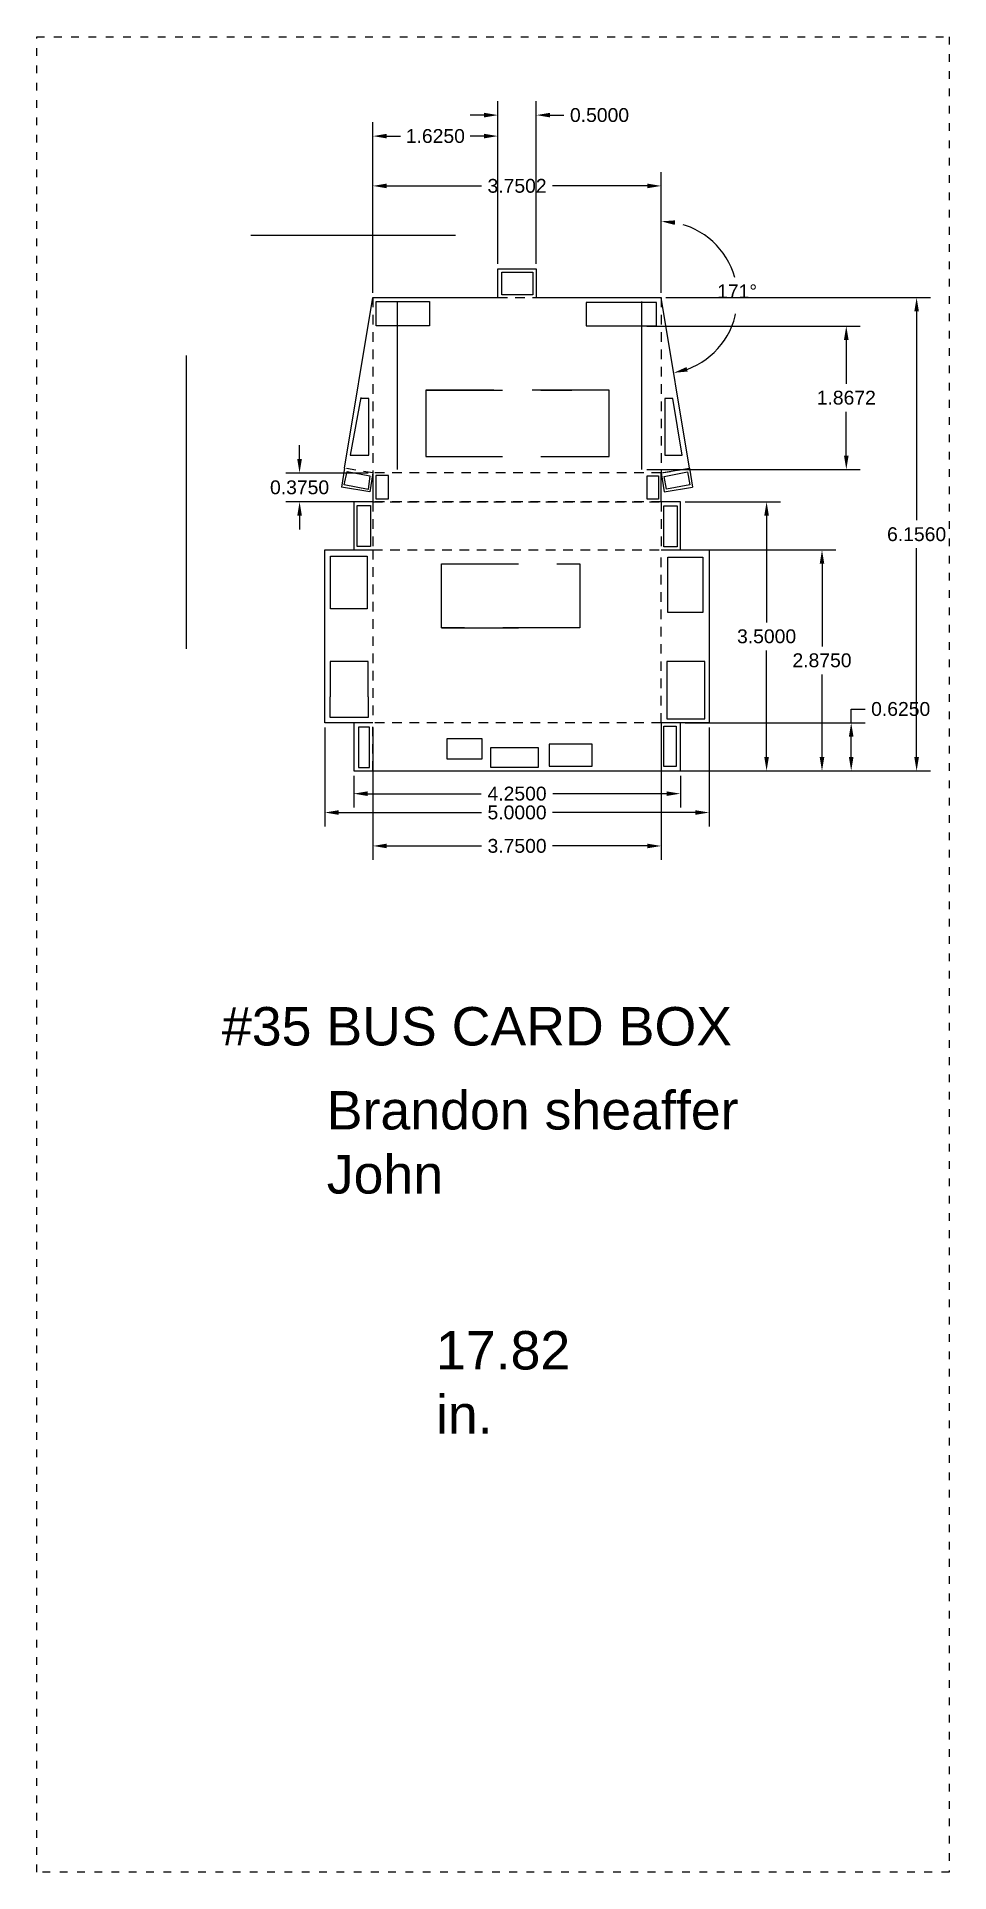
# Model space of a CAD drawing. Header units: inches. Extents: x 14.9 to 26.8, y -2.6 to 21.3.
import ezdxf

# ---------------------------------------------------------------- set-up
doc = ezdxf.new("R2010")
doc.units = ezdxf.units.IN
doc.header["$MEASUREMENT"] = 0
for name, pattern in [('DASHEDX2', [1.5, 1, -0.5]), ('DOT2', [0.125, 0, -0.125]), ('HIDDEN2', [0.1875, 0.125, -0.0625])]:
    doc.linetypes.add(name, pattern=pattern)
for name, color, linetype in [('BOARD', 210, 'DOT2'), ('DIM', 3, 'Continuous'), ('FOAM', 50, 'DASHEDX2'), ('FOLD', 8, 'HIDDEN2'), ('TEXT', 210, 'Continuous')]:
    doc.layers.add(name, color=color, linetype=linetype)
doc.styles.add('Annotative', font='arial.ttf')
doc.styles.get("Standard").update_dxf_attribs({"font": 'arial.ttf', "height": 0.5})
doc.dimstyles.get("Standard").update_dxf_attribs({"dimtxt": 0.18, "dimasz": 0.18, "dimexe": 0.18, "dimexo": 0.0625, "dimgap": 0.09, "dimtad": 0, "dimtih": 1, "dimtoh": 1, "dimdec": 4, "dimzin": 0, "dimdsep": 46, "dimtxsty": 'Standard', "dimcen": 0.09, "dimadec": 0, "dimazin": 0, "dimtfac": 1, "dimtdec": 4, "dimtofl": 0, "dimtmove": 0, "dimatfit": 3, "dimfxl": 1, "dimtolj": 1, "dimtzin": 0, "dimarcsym": 0})

# ---------------------------------------------------------------- blocks, each defined once
blk = doc.blocks.new('*D10')
at = {"layer": 'Defpoints', "color": 0, "transparency": 16777216}
for p in [(23.064, 17.897), (23.064, 11.741), (26.388, 11.741)]:
    blk.add_point(p, dxfattribs=at)
at = {"layer": 'DIM', "color": 0, "lineweight": -2, "transparency": 16777216}
for p, q in [((23.127, 17.897), (26.568, 17.897)), ((26.388, 17.717), (26.388, 15.001)), ((26.388, 11.921), (26.388, 14.637)), ((23.127, 11.741), (26.568, 11.741))]:
    blk.add_line(p, q, dxfattribs=at)
at = {"layer": 'DIM', "color": 0, "transparency": 16777216}
for points in [[(26.358, 17.717), (26.418, 17.717), (26.388, 17.897)], [(26.358, 11.921), (26.418, 11.921), (26.388, 11.741)]]:
    blk.add_solid(points, dxfattribs=at)
at = {"layer": 'DIM', "color": 0, "transparency": 16777216, "insert": (26.388, 14.819), "char_height": 0.18, "attachment_point": 5, "style": 'Annotative'}
blk.add_mtext('\\A1;6.1560', dxfattribs=at)
blk = doc.blocks.new('*D13')
at = {"layer": 'Defpoints', "color": 0, "transparency": 16777216}
for p in [(19.064, 11.741), (23.314, 11.741), (23.314, 11.445)]:
    blk.add_point(p, dxfattribs=at)
at = {"layer": 'DIM', "color": 0, "lineweight": -2, "transparency": 16777216}
for p, q in [((19.064, 11.679), (19.064, 11.265)), ((23.314, 11.679), (23.314, 11.265)), ((19.244, 11.445), (20.722, 11.445)), ((23.134, 11.445), (21.656, 11.445))]:
    blk.add_line(p, q, dxfattribs=at)
at = {"layer": 'DIM', "color": 0, "transparency": 16777216}
for points in [[(19.244, 11.475), (19.244, 11.415), (19.064, 11.445)], [(23.134, 11.475), (23.134, 11.415), (23.314, 11.445)]]:
    blk.add_solid(points, dxfattribs=at)
at = {"layer": 'DIM', "color": 0, "transparency": 16777216, "insert": (21.189, 11.445), "char_height": 0.18, "attachment_point": 5, "style": 'Annotative'}
blk.add_mtext('\\A1;4.2500', dxfattribs=at)
blk = doc.blocks.new('*D12')
at = {"layer": 'Defpoints', "color": 0, "transparency": 16777216}
for p in [(18.689, 12.366), (23.689, 12.366), (23.689, 11.2)]:
    blk.add_point(p, dxfattribs=at)
at = {"layer": 'DIM', "color": 0, "lineweight": -2, "transparency": 16777216}
for p, q in [((18.689, 12.304), (18.689, 11.02)), ((23.689, 12.304), (23.689, 11.02)), ((18.869, 11.2), (20.726, 11.2)), ((23.509, 11.2), (21.652, 11.2))]:
    blk.add_line(p, q, dxfattribs=at)
at = {"layer": 'DIM', "color": 0, "transparency": 16777216}
for points in [[(18.869, 11.23), (18.869, 11.17), (18.689, 11.2)], [(23.509, 11.23), (23.509, 11.17), (23.689, 11.2)]]:
    blk.add_solid(points, dxfattribs=at)
at = {"layer": 'DIM', "color": 0, "transparency": 16777216, "insert": (21.189, 11.2), "char_height": 0.18, "attachment_point": 5, "style": 'Annotative'}
blk.add_mtext('\\A1;5.0000', dxfattribs=at)
blk = doc.blocks.new('*D11')
at = {"layer": 'Defpoints', "color": 0, "transparency": 16777216}
for p in [(23.314, 15.241), (23.314, 11.741), (24.436, 11.741)]:
    blk.add_point(p, dxfattribs=at)
at = {"layer": 'DIM', "color": 0, "lineweight": -2, "transparency": 16777216}
for p, q in [((23.376, 15.241), (24.616, 15.241)), ((24.436, 15.061), (24.436, 13.673)), ((24.436, 11.921), (24.436, 13.309)), ((23.376, 11.741), (24.616, 11.741))]:
    blk.add_line(p, q, dxfattribs=at)
at = {"layer": 'DIM', "color": 0, "transparency": 16777216}
for points in [[(24.406, 15.061), (24.466, 15.061), (24.436, 15.241)], [(24.406, 11.921), (24.466, 11.921), (24.436, 11.741)]]:
    blk.add_solid(points, dxfattribs=at)
at = {"layer": 'DIM', "color": 0, "transparency": 16777216, "insert": (24.436, 13.491), "char_height": 0.18, "attachment_point": 5, "style": 'Annotative'}
blk.add_mtext('\\A1;3.5000', dxfattribs=at)
blk = doc.blocks.new('*D9')
at = {"layer": 'Defpoints', "color": 0, "transparency": 16777216}
for p in [(18.359, 15.616), (19.314, 15.616), (19.314, 15.241)]:
    blk.add_point(p, dxfattribs=at)
at = {"layer": 'DIM', "color": 0, "lineweight": -2, "transparency": 16777216}
for p, q in [((18.359, 15.796), (18.359, 15.976)), ((19.251, 15.616), (18.179, 15.616)), ((19.251, 15.241), (18.179, 15.241)), ((18.359, 15.061), (18.359, 14.881))]:
    blk.add_line(p, q, dxfattribs=at)
at = {"layer": 'DIM', "color": 0, "transparency": 16777216}
for points in [[(18.329, 15.796), (18.389, 15.796), (18.359, 15.616)], [(18.329, 15.061), (18.389, 15.061), (18.359, 15.241)]]:
    blk.add_solid(points, dxfattribs=at)
at = {"layer": 'DIM', "color": 0, "transparency": 16777216, "insert": (18.359, 15.429), "char_height": 0.18, "attachment_point": 5, "style": 'Annotative'}
blk.add_mtext('\\A1;0.3750', dxfattribs=at)
blk = doc.blocks.new('*D15')
at = {"layer": 'Defpoints', "color": 0, "transparency": 16777216}
for p in [(23.064, 19.35), (19.314, 17.897), (23.064, 17.897)]:
    blk.add_point(p, dxfattribs=at)
at = {"layer": 'DIM', "color": 0, "lineweight": -2, "transparency": 16777216}
for p, q in [((19.314, 17.96), (19.314, 19.53)), ((19.494, 19.35), (20.726, 19.35)), ((22.884, 19.35), (21.652, 19.35)), ((23.064, 17.96), (23.064, 19.53))]:
    blk.add_line(p, q, dxfattribs=at)
at = {"layer": 'DIM', "color": 0, "transparency": 16777216}
for points in [[(19.494, 19.38), (19.494, 19.32), (19.314, 19.35)], [(22.884, 19.38), (22.884, 19.32), (23.064, 19.35)]]:
    blk.add_solid(points, dxfattribs=at)
at = {"layer": 'DIM', "color": 0, "transparency": 16777216, "insert": (21.189, 19.35), "char_height": 0.18, "attachment_point": 5, "style": 'Annotative'}
blk.add_mtext('\\A1;3.7502', dxfattribs=at)
blk = doc.blocks.new('*D16')
at = {"layer": 'Defpoints', "color": 0, "transparency": 16777216}
for p in [(23.064, 17.897), (23.064, 17.897), (23.972, 17.499), (23.064, 15.616), (23.434, 15.678)]:
    blk.add_point(p, dxfattribs=at)
at = {"layer": 'FOAM', "color": 0, "lineweight": -2, "transparency": 16777216}
blk.add_line((23.064, 17.96), (23.064, 19.069), dxfattribs=at)
for start, end in [(15.3248, 79.5806), (289.8723, 354.29)]:
    blk.add_arc((23.064, 17.897), 0.992, start, end, dxfattribs=at)
at = {"layer": 'FOAM', "color": 0, "transparency": 16777216}
for points in [[(23.241, 18.843), (23.246, 18.902), (23.064, 18.889)], [(23.409, 16.936), (23.394, 16.994), (23.227, 16.919)]]:
    blk.add_solid(points, dxfattribs=at)
at = {"layer": 'FOAM', "color": 0, "transparency": 16777216, "insert": (24.052, 17.979), "char_height": 0.18, "attachment_point": 5, "style": 'Annotative'}
blk.add_mtext('\\A1;171°', dxfattribs=at)
blk = doc.blocks.new('*D17')
at = {"layer": 'Defpoints', "color": 0, "transparency": 16777216}
for p in [(23.314, 14.616), (25.157, 14.616), (23.314, 11.741)]:
    blk.add_point(p, dxfattribs=at)
at = {"layer": 'DIM', "color": 0, "lineweight": -2, "transparency": 16777216}
for p, q in [((23.376, 14.616), (25.337, 14.616)), ((25.157, 14.436), (25.157, 13.361)), ((25.157, 11.921), (25.157, 12.997)), ((23.376, 11.741), (25.337, 11.741))]:
    blk.add_line(p, q, dxfattribs=at)
at = {"layer": 'DIM', "color": 0, "transparency": 16777216}
for points in [[(25.127, 14.436), (25.187, 14.436), (25.157, 14.616)], [(25.127, 11.921), (25.187, 11.921), (25.157, 11.741)]]:
    blk.add_solid(points, dxfattribs=at)
at = {"layer": 'DIM', "color": 0, "transparency": 16777216, "insert": (25.157, 13.179), "char_height": 0.18, "attachment_point": 5, "style": 'Annotative'}
blk.add_mtext('\\A1;2.8750', dxfattribs=at)
blk = doc.blocks.new('*D18')
at = {"layer": 'Defpoints', "color": 0, "transparency": 16777216}
for p in [(23.314, 12.366), (25.537, 12.366), (23.314, 11.741)]:
    blk.add_point(p, dxfattribs=at)
at = {"layer": 'DIM', "color": 0, "lineweight": -2, "transparency": 16777216}
for p, q in [((25.537, 12.366), (25.537, 12.546)), ((25.537, 12.546), (25.717, 12.546)), ((23.376, 12.366), (25.717, 12.366)), ((25.537, 11.921), (25.537, 12.186)), ((23.376, 11.741), (25.717, 11.741))]:
    blk.add_line(p, q, dxfattribs=at)
at = {"layer": 'DIM', "color": 0, "transparency": 16777216}
for points in [[(25.507, 12.186), (25.567, 12.186), (25.537, 12.366)], [(25.507, 11.921), (25.567, 11.921), (25.537, 11.741)]]:
    blk.add_solid(points, dxfattribs=at)
at = {"layer": 'DIM', "color": 0, "transparency": 16777216, "insert": (26.181, 12.546), "char_height": 0.18, "attachment_point": 5, "style": 'Annotative'}
blk.add_mtext('\\A1;0.6250', dxfattribs=at)
blk = doc.blocks.new('*D19')
at = {"layer": 'Defpoints', "color": 0, "transparency": 16777216}
for p in [(19.314, 12.366), (23.064, 12.366), (23.064, 10.765)]:
    blk.add_point(p, dxfattribs=at)
at = {"layer": 'DIM', "color": 0, "lineweight": -2, "transparency": 16777216}
for p, q in [((19.314, 12.304), (19.314, 10.585)), ((23.064, 12.304), (23.064, 10.585)), ((19.494, 10.765), (20.726, 10.765)), ((22.884, 10.765), (21.652, 10.765))]:
    blk.add_line(p, q, dxfattribs=at)
at = {"layer": 'DIM', "color": 0, "transparency": 16777216}
for points in [[(19.494, 10.795), (19.494, 10.735), (19.314, 10.765)], [(22.884, 10.795), (22.884, 10.735), (23.064, 10.765)]]:
    blk.add_solid(points, dxfattribs=at)
at = {"layer": 'DIM', "color": 0, "transparency": 16777216, "insert": (21.189, 10.765), "char_height": 0.18, "attachment_point": 5, "style": 'Annotative'}
blk.add_mtext('\\A1;3.7500', dxfattribs=at)
blk = doc.blocks.new('*D20')
at = {"layer": 'Defpoints', "color": 0, "transparency": 16777216}
for p in [(19.314, 19.998), (20.939, 18.272), (19.314, 17.897)]:
    blk.add_point(p, dxfattribs=at)
at = {"layer": 'DIM', "color": 0, "lineweight": -2, "transparency": 16777216}
for p, q in [((19.314, 17.96), (19.314, 20.178)), ((20.939, 18.335), (20.939, 20.178)), ((19.494, 19.998), (19.671, 19.998)), ((20.759, 19.998), (20.581, 19.998))]:
    blk.add_line(p, q, dxfattribs=at)
at = {"layer": 'DIM', "color": 0, "transparency": 16777216}
for points in [[(19.494, 20.028), (19.494, 19.968), (19.314, 19.998)], [(20.759, 20.028), (20.759, 19.968), (20.939, 19.998)]]:
    blk.add_solid(points, dxfattribs=at)
at = {"layer": 'DIM', "color": 0, "transparency": 16777216, "insert": (20.126, 19.998), "char_height": 0.18, "attachment_point": 5, "style": 'Annotative'}
blk.add_mtext('\\A1;1.6250', dxfattribs=at)
blk = doc.blocks.new('*D21')
at = {"layer": 'Defpoints', "color": 0, "transparency": 16777216}
for p in [(21.439, 20.271), (20.939, 18.272), (21.439, 18.272)]:
    blk.add_point(p, dxfattribs=at)
at = {"layer": 'DIM', "color": 0, "lineweight": -2, "transparency": 16777216}
for p, q in [((20.939, 18.335), (20.939, 20.451)), ((21.439, 18.335), (21.439, 20.451)), ((20.759, 20.271), (20.579, 20.271)), ((21.619, 20.271), (21.799, 20.271))]:
    blk.add_line(p, q, dxfattribs=at)
at = {"layer": 'DIM', "color": 0, "transparency": 16777216}
for points in [[(20.759, 20.301), (20.759, 20.241), (20.939, 20.271)], [(21.619, 20.301), (21.619, 20.241), (21.439, 20.271)]]:
    blk.add_solid(points, dxfattribs=at)
at = {"layer": 'DIM', "color": 0, "transparency": 16777216, "insert": (22.262, 20.271), "char_height": 0.18, "attachment_point": 5, "style": 'Annotative'}
blk.add_mtext('\\A1;0.5000', dxfattribs=at)
blk = doc.blocks.new('*D22')
at = {"layer": 'Defpoints', "color": 0, "transparency": 16777216}
for p in [(22.814, 17.528), (25.473, 17.528), (22.814, 15.661)]:
    blk.add_point(p, dxfattribs=at)
at = {"layer": 'DIM', "color": 0, "lineweight": -2, "transparency": 16777216}
for p, q in [((22.877, 17.528), (25.653, 17.528)), ((25.473, 17.348), (25.473, 16.777)), ((25.473, 15.841), (25.473, 16.413)), ((22.877, 15.661), (25.653, 15.661))]:
    blk.add_line(p, q, dxfattribs=at)
at = {"layer": 'DIM', "color": 0, "transparency": 16777216}
for points in [[(25.443, 17.348), (25.503, 17.348), (25.473, 17.528)], [(25.443, 15.841), (25.503, 15.841), (25.473, 15.661)]]:
    blk.add_solid(points, dxfattribs=at)
at = {"layer": 'DIM', "color": 0, "transparency": 16777216, "insert": (25.473, 16.595), "char_height": 0.18, "attachment_point": 5, "style": 'Annotative'}
blk.add_mtext('\\A1;1.8672', dxfattribs=at)

msp = doc.modelspace()

# ---------------------------------------------------------------- linework, layer by layer
for p, q in [((20.93873, 17.8972), (20.93873, 18.2722)), ((20.93873, 18.2722), (21.43873, 18.2722)), ((21.43873, 18.2722), (21.43873, 17.8972)), ((18.94402, 15.67778), (19.31373, 17.8972)), ((19.31392, 17.8972), (20.93873, 17.8972)), ((19.62693, 17.84871), (19.62693, 15.66121)), ((21.43873, 17.8972), (23.06411, 17.8972)), ((22.81443, 15.66121), (22.81443, 17.84871)), ((23.43382, 15.67778), (23.06411, 17.8972)), ((18.94402, 15.67778), (18.90491, 15.43086)), ((19.31392, 15.61616), (19.27481, 15.36924)), ((19.31392, 15.61616), (19.31392, 15.24116)), ((23.06392, 15.61616), (23.43382, 15.67778)), ((23.06392, 15.24116), (23.06392, 15.61616)), ((23.06392, 15.61616), (23.10303, 15.36924)), ((23.43382, 15.67778), (23.47293, 15.43086)), ((19.27481, 15.36924), (18.90491, 15.43086)), ((23.10303, 15.36924), (23.47293, 15.43086)), ((19.31392, 15.24116), (19.06392, 15.24116)), ((19.06392, 15.24116), (19.06392, 14.61616)), ((23.31392, 15.24116), (23.06392, 15.24116)), ((23.31392, 14.61616), (23.31392, 15.24116)), ((18.68892, 14.61616), (19.31392, 14.61616)), ((18.68892, 12.36616), (18.68892, 14.61616)), ((19.06392, 14.61616), (19.31392, 14.61616)), ((23.06392, 14.61616), (23.68892, 14.61616)), ((23.06392, 14.61616), (23.31392, 14.61616)), ((23.68892, 14.61616), (23.68892, 12.36616)), ((19.31392, 12.36616), (18.68892, 12.36616)), ((19.31392, 12.36616), (19.06392, 12.36616)), ((19.06392, 12.36616), (19.06392, 11.74116)), ((23.68892, 12.36616), (23.06392, 12.36616)), ((23.31392, 12.36616), (23.06392, 12.36616)), ((23.31392, 11.74116), (23.31392, 12.36616)), ((19.06392, 11.74116), (19.31392, 11.74116)), ((19.31392, 11.74116), (23.06392, 11.74116)), ((23.06392, 11.74116), (23.31392, 11.74116))]:
    msp.add_line(p, q)
msp.add_lwpolyline([(20.84271, 11.7894), (21.46771, 11.7894), (21.46771, 12.0394), (20.84271, 12.0394)], close=True)
at = {"layer": 'BOARD'}
for p, q in [((14.93846, 21.29075), (26.81346, 21.29075)), ((14.93846, -2.58425), (14.93846, 21.29075)), ((26.81346, 21.29075), (26.81346, -2.58425)), ((26.81346, -2.58425), (14.93846, -2.58425))]:
    msp.add_line(p, q, dxfattribs=at)
at = {"layer": 'FOAM'}
for p, q in [((20.99196, 18.22951), (21.3927, 18.22951)), ((20.99196, 17.93361), (20.99196, 18.22951)), ((21.3927, 18.22951), (21.3927, 17.93361)), ((21.3927, 17.93361), (20.99196, 17.93361)), ((19.15721, 16.59869), (19.01884, 15.84754)), ((19.26164, 16.58565), (19.15721, 16.58565)), ((19.26164, 15.84754), (19.26164, 16.58565)), ((22.3855, 16.69501), (20.00003, 16.69501)), ((20.00003, 16.69501), (20.00003, 15.83156)), ((20.00003, 16.69501), (21.9015, 16.69501)), ((20.00003, 16.69501), (21.26191, 16.69501)), ((22.3855, 15.83156), (22.3855, 16.69501)), ((23.11276, 16.58565), (23.11276, 15.84754)), ((23.21774, 16.58565), (23.11276, 16.58565)), ((23.33531, 15.84754), (23.21774, 16.58565)), ((19.01884, 15.84754), (19.26164, 15.84754)), ((20.00003, 15.83156), (22.3855, 15.83156)), ((20.00003, 15.83156), (21.36563, 15.83156)), ((20.00003, 15.83156), (22.07436, 15.83156)), ((23.11276, 15.84754), (23.33531, 15.84754)), ((18.94098, 15.46176), (18.97973, 15.63466)), ((18.97973, 15.63466), (19.27421, 15.58047)), ((19.27421, 15.58047), (19.25354, 15.39982)), ((23.10437, 15.57244), (23.40661, 15.63179)), ((23.13537, 15.40728), (23.10437, 15.57244)), ((23.40661, 15.63179), (23.43502, 15.46147)), ((19.25354, 15.39982), (18.94098, 15.46176)), ((23.43502, 15.46147), (23.13537, 15.40728)), ((19.10783, 15.19396), (19.28088, 15.19396)), ((19.10783, 14.65922), (19.10783, 15.19396)), ((19.28088, 15.19396), (19.28088, 14.65922)), ((23.09726, 15.18997), (23.27435, 15.18997)), ((23.09726, 14.65522), (23.09726, 15.18997)), ((23.27435, 15.18997), (23.27435, 14.65522)), ((19.28088, 14.65922), (19.10783, 14.65922)), ((23.27435, 14.65522), (23.09726, 14.65522)), ((20.20746, 14.43277), (21.59035, 14.43277)), ((20.20746, 13.60386), (21.48663, 13.60386)), ((19.25257, 13.16389), (18.75796, 13.16389)), ((18.75796, 13.16389), (18.75796, 12.70638)), ((19.25257, 12.70638), (19.25257, 13.16389)), ((23.63072, 13.16389), (23.13612, 13.16389)), ((23.13612, 13.16389), (23.13612, 12.41967)), ((23.63072, 12.41967), (23.63072, 13.16389)), ((18.75796, 12.43797), (18.75796, 12.70638)), ((19.25257, 12.70638), (19.25257, 12.43797)), ((19.25257, 12.43797), (18.75796, 12.43797)), ((23.13612, 12.41967), (23.63072, 12.41967)), ((19.12434, 12.30986), (19.12434, 11.78525)), ((19.27088, 12.30986), (19.12434, 12.30986)), ((19.27088, 11.78525), (19.27088, 12.30986)), ((23.09948, 12.32206), (23.25824, 12.32206)), ((23.09948, 11.79745), (23.09948, 12.32206)), ((23.25824, 12.32206), (23.25824, 11.79745)), ((19.12434, 11.78525), (19.27088, 11.78525)), ((23.25824, 11.79745), (23.09948, 11.79745))]:
    msp.add_line(p, q, dxfattribs=at)
for points in [[(19.35412, 17.84869), (20.04757, 17.84869), (20.04757, 17.52845), (19.35412, 17.52845)], [(23.00457, 17.83562), (22.08869, 17.83562), (22.08869, 17.52845), (23.00457, 17.52845)], [(19.35039, 15.27945), (19.51652, 15.27945), (19.51652, 15.5833), (19.35039, 15.5833)], [(23.02966, 15.2744), (22.88141, 15.2744), (22.88141, 15.57826), (23.02966, 15.57826)], [(18.76357, 14.53382), (19.23876, 14.53382), (19.23876, 13.84948), (18.76357, 13.84948)], [(20.20746, 14.43277), (22.00521, 14.43277), (22.00521, 13.60386), (20.20746, 13.60386)], [(23.15138, 14.52149), (23.60806, 14.52149), (23.60806, 13.80016), (23.15138, 13.80016)], [(20.72934, 11.89202), (20.2808, 11.89202), (20.2808, 12.16088), (20.72934, 12.16088)], [(21.60847, 11.80241), (22.16465, 11.80241), (22.16465, 12.08918), (21.60847, 12.08918)]]:
    msp.add_lwpolyline(points, close=True, dxfattribs=at)
at = {"layer": 'FOLD'}
for p, q in [((19.31392, 17.8972), (19.31392, 15.61616)), ((20.93873, 17.8972), (21.43873, 17.8972)), ((23.06411, 17.8972), (23.06392, 15.61616)), ((19.31392, 15.61616), (18.94402, 15.67778)), ((23.06392, 15.61616), (19.31392, 15.61616)), ((23.06392, 15.61616), (23.43382, 15.67778)), ((23.06392, 15.24116), (19.31392, 15.24116)), ((19.31392, 15.24116), (23.06392, 15.24116)), ((19.31392, 15.24116), (19.31392, 14.61616)), ((23.06392, 15.24116), (23.06392, 14.61616)), ((19.31392, 14.61616), (23.06392, 14.61616)), ((19.31392, 14.61616), (19.31392, 12.36616)), ((23.06392, 12.36616), (23.06392, 14.61616)), ((23.06392, 12.36616), (19.31392, 12.36616)), ((19.31392, 11.74116), (19.31392, 12.36616)), ((23.06392, 12.36616), (23.06392, 11.74116))]:
    msp.add_line(p, q, dxfattribs=at)
at = {"layer": 'TEXT'}
for p, q in [((20.3884, 18.70503), (17.72357, 18.70503)), ((16.88982, 13.32792), (16.88982, 17.14567))]:
    msp.add_line(p, q, dxfattribs=at)

# ---------------------------------------------------------------- texts
at = {"layer": 'TEXT', "char_height": 0.5, "attachment_point": 1}
for s, width, insert in [('#35 BUS CARD BOX', 9.4906836, (17.34873, 8.66994)), ('Brandon sheaffer\\PJohn ', 5.4386409, (18.71273, 7.57725)), ('17.82 in.', 2.4686905, (20.13344, 4.45555))]:
    msp.add_mtext_dynamic_manual_height_columns(s, width=width, gutter_width=2.5, heights=[0], dxfattribs=dict(at, insert=insert))

# ---------------------------------------------------------------- dimensions: what is measured, and where the dimension line sits
at = {"layer": 'DIM'}
for base, p1, p2, override, picture, middle in [((21.43873, 20.27097), (20.93873, 18.2722), (21.43873, 18.2722), {"dimtxsty": 'Annotative'}, '*D21', (22.26205, 20.27097)), ((19.31373, 19.99753), (20.93873, 18.2722), (19.31373, 17.8972), {"dimtxsty": 'Annotative'}, '*D20', (20.12623, 19.99753)), ((23.06411, 19.35029), (19.31392, 17.8972), (23.06411, 17.8972), {"dimtxsty": 'Annotative'}, '*D15', (21.18901, 19.35029)), ((23.68892, 11.19993), (18.68892, 12.36616), (23.68892, 12.36616), {"dimscale": 0, "dimtxsty": 'Annotative'}, '*D12', (21.18892, 11.19993)), ((23.06392, 10.76534), (19.31392, 12.36616), (23.06392, 12.36616), {"dimtxsty": 'Annotative'}, '*D19', (21.18892, 10.76534)), ((23.31392, 11.44522), (19.06392, 11.74116), (23.31392, 11.74116), {"dimscale": 0, "dimtxsty": 'Annotative'}, '*D13', (21.18892, 11.44522))]:
    dim = msp.add_linear_dim(base=base, p1=p1, p2=p2, dimstyle='Standard', override=override, dxfattribs=at)
    dim.commit()
    dim.dimension.update_dxf_attribs({"geometry": picture, "text_midpoint": middle})
for base, p1, p2, override, picture, middle in [((26.38823, 11.74116), (23.06411, 17.8972), (23.06411, 11.74116), {"dimscale": 0, "dimtxsty": 'Annotative'}, '*D10', (26.38823, 14.81918)), ((25.47302, 17.52845), (22.81443, 15.66121), (22.81443, 17.52845), {"dimtxsty": 'Annotative'}, '*D22', (25.47302, 16.59483)), ((18.35933, 15.61616), (19.31392, 15.24116), (19.31392, 15.61616), {"dimtxsty": 'Annotative'}, '*D9', (18.35933, 15.42866)), ((24.43625, 11.74116), (23.31392, 15.24116), (23.31392, 11.74116), {"dimscale": 0, "dimtxsty": 'Annotative'}, '*D11', (24.43625, 13.49116)), ((25.15732, 14.61616), (23.31392, 11.74116), (23.31392, 14.61616), {"dimtxsty": 'Annotative'}, '*D17', (25.15732, 13.17866)), ((25.53733, 12.36616), (23.31392, 11.74116), (23.31392, 12.36616), {"dimtxsty": 'Annotative'}, '*D18', (26.18066, 12.54616))]:
    dim = msp.add_linear_dim(base=base, p1=p1, p2=p2, angle=90, dimstyle='Standard', override=override, dxfattribs=at)
    dim.commit()
    dim.dimension.update_dxf_attribs({"geometry": picture, "text_midpoint": middle})
at = {"layer": 'FOAM'}
dim = msp.add_angular_dim_2l(base=(23.97212, 17.49868), line1=((23.43382, 15.67778), (23.06411, 17.8972)), line2=((23.06411, 17.8972), (23.06392, 15.61616)), dimstyle='Standard', override={"dimtxsty": 'Annotative'}, dxfattribs=at)
dim.commit()
dim.dimension.update_dxf_attribs({"geometry": '*D16', "text_midpoint": (24.05236, 17.97891)})

doc.saveas('drawing.dxf')
